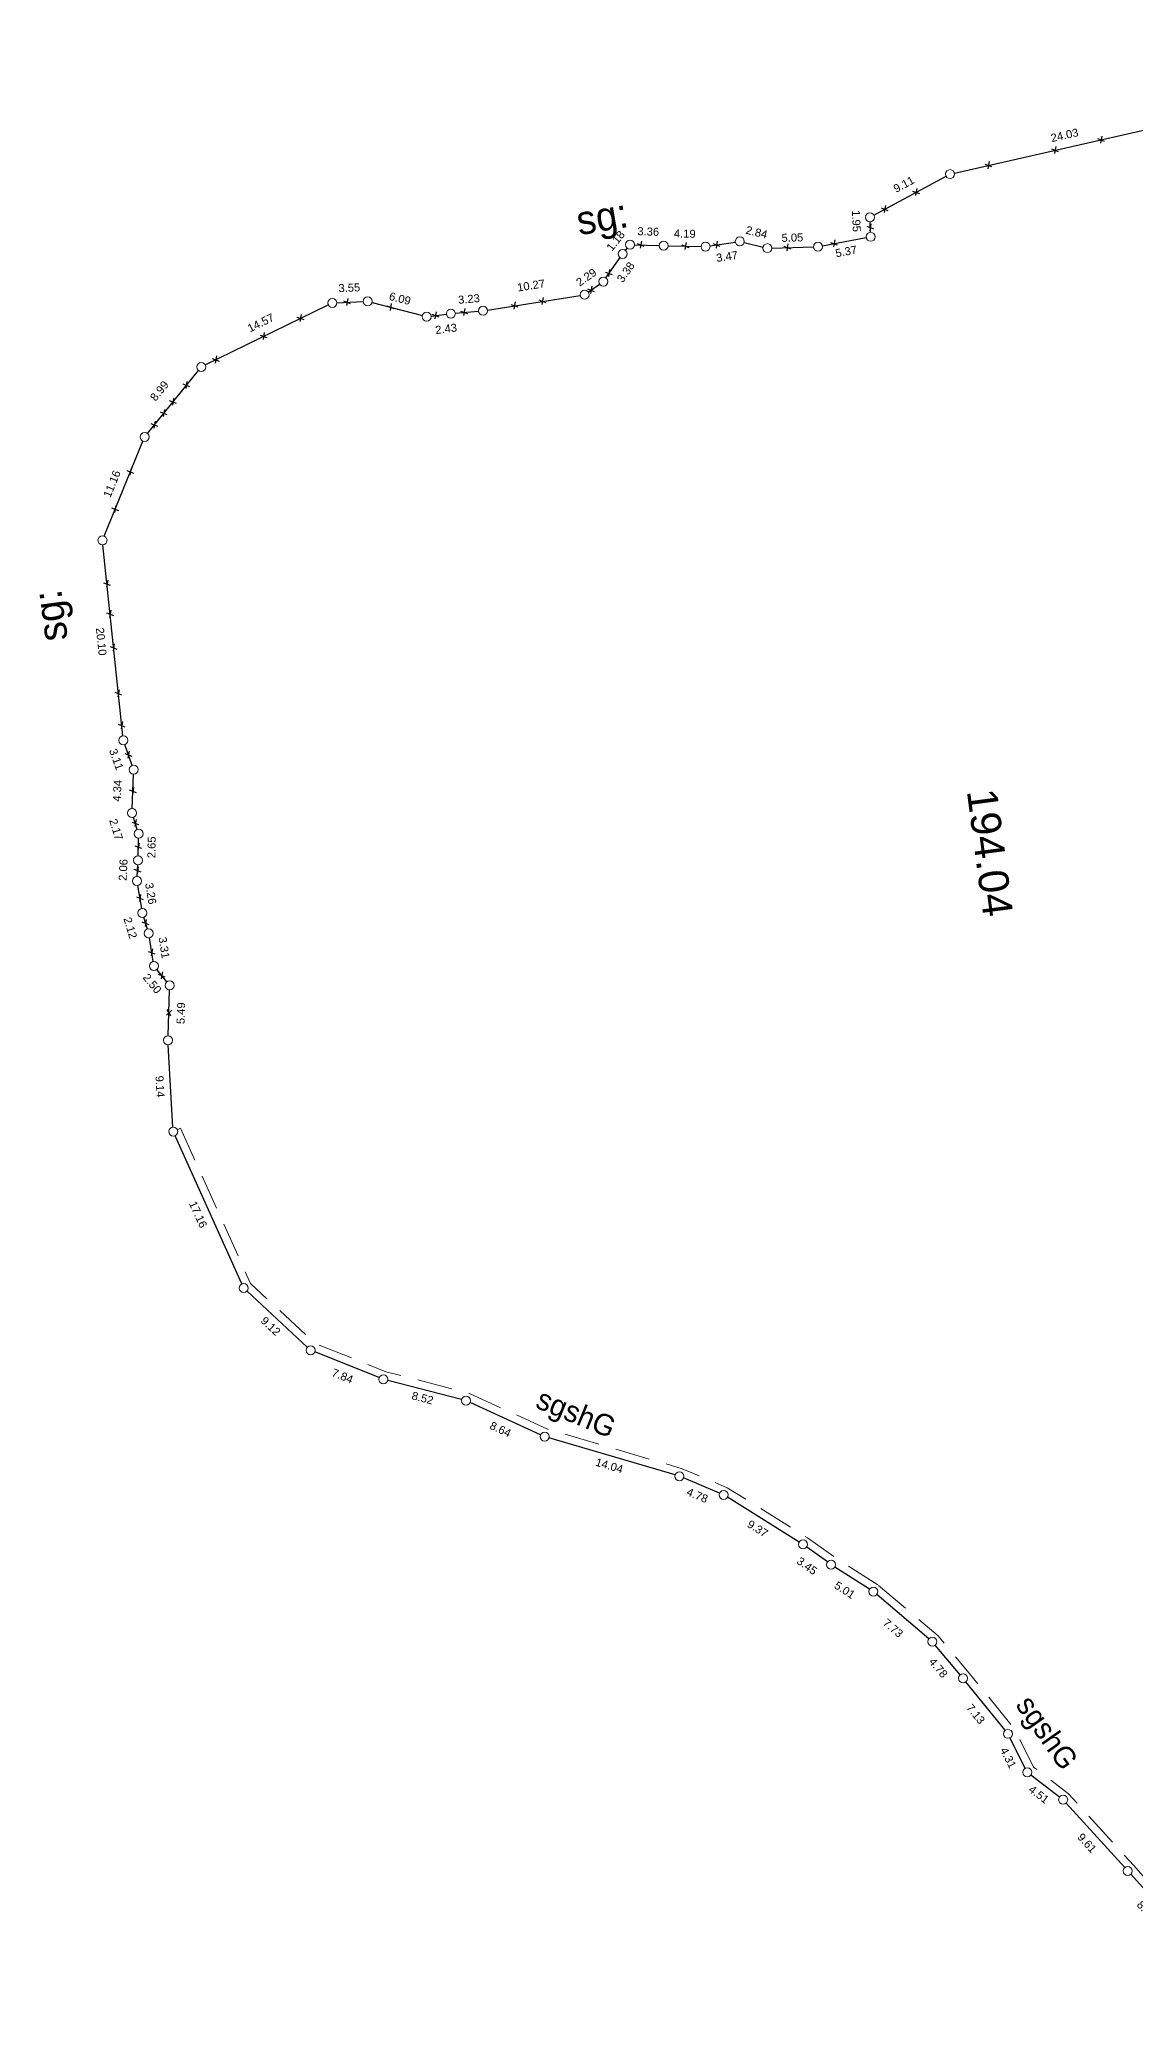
# Model space of a CAD drawing. Header units: inches. Extents: x 155808 to 157349, y 191551 to 192157.
# Drawn here: x 157000 to 157109.5, y 191959.4 to 192157.3 of the extents above; entities that cross this region are included whole.
import ezdxf

# ---------------------------------------------------------------- set-up
doc = ezdxf.new("R2010")
doc.units = ezdxf.units.IN
doc.header["$MEASUREMENT"] = 0
doc.header["$PDMODE"] = 32
doc.header["$PDSIZE"] = 0.5
doc.linetypes.add('DASHED_LINE', pattern=[0.75, 0.5, -0.25])
doc.layers.add('DIMENSION', color=140, linetype='Continuous')
doc.layers.add('selk', color=7, linetype='Continuous')
doc.layers.add('STONE WALL', color=2, linetype='Continuous', lineweight=18)
doc.layers.add('SUB CIRCLE', color=2, linetype='Continuous', lineweight=20)
doc.styles.get("Standard").update_dxf_attribs({"font": 'arial.ttf'})
doc.styles.add('STYLE2', font='ara-4.shx')
doc.dimstyles.new('1-250', dxfattribs={"dimtxt": 3, "dimasz": 0.18, "dimexe": 0.18, "dimexo": 0.0625, "dimgap": 0.09, "dimtad": 0, "dimzin": 0, "dimdsep": 46, "dimtxsty": 'Standard', "dimcen": 0.09, "dimse1": 1, "dimse2": 1, "dimsd1": 1, "dimsd2": 1, "dimadec": 0, "dimazin": 0, "dimtfac": 1, "dimtix": 1, "dimtmove": 2, "dimatfit": 3, "dimfxl": 1, "dimtolj": 1, "dimtzin": 0, "dimarcsym": 0})
doc.dimstyles.get("Standard").update_dxf_attribs({"dimtxt": 0.18, "dimasz": 0.18, "dimexe": 0.18, "dimexo": 0.0625, "dimgap": 0.09, "dimtad": 0, "dimtih": 1, "dimtoh": 1, "dimdec": 4, "dimzin": 0, "dimdsep": 46, "dimtxsty": 'Standard', "dimcen": 0.09, "dimadec": 0, "dimazin": 0, "dimtfac": 1, "dimtdec": 4, "dimtofl": 0, "dimtmove": 0, "dimatfit": 3, "dimfxl": 1, "dimtolj": 1, "dimtzin": 0, "dimarcsym": 0})

# ---------------------------------------------------------------- blocks, each defined once
blk = doc.blocks.new('*D31')
at = {"layer": 'DEFPOINTS', "color": 0, "transparency": 16777216}
for p in [(159882.44, 191798.6, 0.91), (159858.73, 191794.5), (159859.01, 191793.27, 0.91)]:
    blk.add_point(p, dxfattribs=at)
at = {"layer": 'DIMENSION', "color": 0, "transparency": 16777216, "insert": (159870.45, 191797.16), "char_height": 0.8, "attachment_point": 5, "rotation": 12.8107}
blk.add_mtext('\\A1;24.03', dxfattribs=at)
blk = doc.blocks.new('*D32')
at = {"layer": 'DEFPOINTS', "color": 0, "transparency": 16777216}
for p in [(159858.4, 191794.41), (159859.01, 191793.27, 0.91), (159850.99, 191788.95, 0.91)]:
    blk.add_point(p, dxfattribs=at)
at = {"layer": 'DIMENSION', "color": 0, "transparency": 16777216, "insert": (159854.39, 191792.25), "char_height": 0.8, "attachment_point": 5, "rotation": 28.2986}
blk.add_mtext('\\A1;9.11', dxfattribs=at)
blk = doc.blocks.new('*D33')
at = {"layer": 'DEFPOINTS', "color": 0, "transparency": 16777216}
for p in [(159849.62, 191788.89), (159850.99, 191788.95, 0.91), (159851.08, 191787, 0.91)]:
    blk.add_point(p, dxfattribs=at)
at = {"layer": 'DIMENSION', "color": 0, "transparency": 16777216, "insert": (159849.64, 191788.58), "char_height": 0.8, "attachment_point": 5, "rotation": 272.4704}
blk.add_mtext('\\A1;1.95', dxfattribs=at)
blk = doc.blocks.new('*D34')
at = {"layer": 'DEFPOINTS', "color": 0, "transparency": 16777216}
for p in [(159851.08, 191787, 0.91), (159845.81, 191786.01, 0.91), (159851.26, 191786.03)]:
    blk.add_point(p, dxfattribs=at)
at = {"layer": 'DIMENSION', "color": 0, "transparency": 16777216, "insert": (159848.63, 191785.54), "char_height": 0.8, "attachment_point": 5, "rotation": 10.6754}
blk.add_mtext('\\A1;5.37', dxfattribs=at)
blk = doc.blocks.new('*D35')
at = {"layer": 'DEFPOINTS', "color": 0, "transparency": 16777216}
for p in [(159840.73, 191786.85), (159840.76, 191785.87, 0.91), (159845.81, 191786.01, 0.91)]:
    blk.add_point(p, dxfattribs=at)
at = {"layer": 'DIMENSION', "color": 0, "transparency": 16777216, "insert": (159843.25, 191786.92), "char_height": 0.8, "attachment_point": 5, "rotation": 1.5886}
blk.add_mtext('\\A1;5.05', dxfattribs=at)
blk = doc.blocks.new('*D36')
at = {"layer": 'DEFPOINTS', "color": 0, "transparency": 16777216}
for p in [(159841.06, 191787.12), (159838, 191786.54, 0.91), (159840.76, 191785.87, 0.91)]:
    blk.add_point(p, dxfattribs=at)
at = {"layer": 'DIMENSION', "color": 0, "transparency": 16777216, "insert": (159839.68, 191787.46), "char_height": 0.8, "attachment_point": 5, "rotation": 346.3653}
blk.add_mtext('\\A1;2.84', dxfattribs=at)
blk = doc.blocks.new('*D37')
at = {"layer": 'DEFPOINTS', "color": 0, "transparency": 16777216}
for p in [(159834.57, 191786.03, 0.91), (159838, 191786.54, 0.91), (159838.19, 191785.26)]:
    blk.add_point(p, dxfattribs=at)
at = {"layer": 'DIMENSION', "color": 0, "transparency": 16777216, "insert": (159836.72, 191785.04), "char_height": 0.8, "attachment_point": 5, "rotation": 8.5087}
blk.add_mtext('\\A1;3.47', dxfattribs=at)
blk = doc.blocks.new('*D38')
at = {"layer": 'DEFPOINTS', "color": 0, "transparency": 16777216}
for p in [(159830.41, 191787.36), (159830.38, 191786.11, 0.91), (159834.57, 191786.03, 0.91)]:
    blk.add_point(p, dxfattribs=at)
at = {"layer": 'DIMENSION', "color": 0, "transparency": 16777216, "insert": (159832.5, 191787.32), "char_height": 0.8, "attachment_point": 5, "rotation": 358.8094}
blk.add_mtext('\\A1;4.19', dxfattribs=at)
blk = doc.blocks.new('*D39')
at = {"layer": 'DEFPOINTS', "color": 0, "transparency": 16777216}
for p in [(159827.07, 191787.59), (159827.03, 191786.23, 0.91), (159830.38, 191786.11, 0.91)]:
    blk.add_point(p, dxfattribs=at)
at = {"layer": 'DIMENSION', "color": 0, "transparency": 16777216, "insert": (159828.85, 191787.53), "char_height": 0.8, "attachment_point": 5, "rotation": 358.0891}
blk.add_mtext('\\A1;3.36', dxfattribs=at)
blk = doc.blocks.new('*D40')
at = {"layer": 'DEFPOINTS', "color": 0, "transparency": 16777216}
for p in [(159825.23, 191786.14), (159826.3, 191785.3, 0.91), (159827.03, 191786.23, 0.91)]:
    blk.add_point(p, dxfattribs=at)
at = {"layer": 'DIMENSION', "color": 0, "transparency": 16777216, "insert": (159825.59, 191786.6), "char_height": 0.8, "attachment_point": 5, "rotation": 51.8864}
blk.add_mtext('\\A1;1.18', dxfattribs=at)
blk = doc.blocks.new('*D41')
at = {"layer": 'DEFPOINTS', "color": 0, "transparency": 16777216}
for p in [(159826.3, 191785.3, 0.91), (159824.35, 191782.53, 0.91), (159825.42, 191781.79)]:
    blk.add_point(p, dxfattribs=at)
at = {"layer": 'DIMENSION', "color": 0, "transparency": 16777216, "insert": (159826.6, 191783.47), "char_height": 0.8, "attachment_point": 5, "rotation": 54.8663}
blk.add_mtext('\\A1;3.38', dxfattribs=at)
blk = doc.blocks.new('*D42')
at = {"layer": 'DEFPOINTS', "color": 0, "transparency": 16777216}
for p in [(159821.72, 191782.31), (159822.48, 191781.22, 0.91), (159824.35, 191782.53, 0.91)]:
    blk.add_point(p, dxfattribs=at)
at = {"layer": 'DIMENSION', "color": 0, "transparency": 16777216, "insert": (159822.66, 191782.96), "char_height": 0.8, "attachment_point": 5, "rotation": 35.0393}
blk.add_mtext('\\A1;2.29', dxfattribs=at)
blk = doc.blocks.new('*D43')
at = {"layer": 'DEFPOINTS', "color": 0, "transparency": 16777216}
for p in [(159812.06, 191781.34), (159822.48, 191781.22, 0.91), (159812.34, 191779.61, 0.91)]:
    blk.add_point(p, dxfattribs=at)
at = {"layer": 'DIMENSION', "color": 0, "transparency": 16777216, "insert": (159817.14, 191782.14), "char_height": 0.8, "attachment_point": 5, "rotation": 9.0057}
blk.add_mtext('\\A1;10.27', dxfattribs=at)
blk = doc.blocks.new('*D44')
at = {"layer": 'DEFPOINTS', "color": 0, "transparency": 16777216}
for p in [(159809.12, 191779.34, 0.91), (159812.23, 191780.9), (159812.34, 191779.61, 0.91)]:
    blk.add_point(p, dxfattribs=at)
at = {"layer": 'DIMENSION', "color": 0, "transparency": 16777216, "insert": (159810.93, 191780.79), "char_height": 0.8, "attachment_point": 5, "rotation": 4.9421}
blk.add_mtext('\\A1;3.23', dxfattribs=at)
blk = doc.blocks.new('*D45')
at = {"layer": 'DEFPOINTS', "color": 0, "transparency": 16777216}
for p in [(159809.12, 191779.34, 0.91), (159806.71, 191779.02, 0.91), (159809.31, 191777.9)]:
    blk.add_point(p, dxfattribs=at)
at = {"layer": 'DIMENSION', "color": 0, "transparency": 16777216, "insert": (159808.65, 191777.81), "char_height": 0.8, "attachment_point": 5, "rotation": 7.3562}
blk.add_mtext('\\A1;2.43', dxfattribs=at)
blk = doc.blocks.new('*D46')
at = {"layer": 'DEFPOINTS', "color": 0, "transparency": 16777216}
for p in [(159801.09, 191781.6), (159800.82, 191780.55, 0.91), (159806.71, 191779.02, 0.91)]:
    blk.add_point(p, dxfattribs=at)
at = {"layer": 'DIMENSION', "color": 0, "transparency": 16777216, "insert": (159804.04, 191780.83), "char_height": 0.8, "attachment_point": 5, "rotation": 345.4575}
blk.add_mtext('\\A1;6.09', dxfattribs=at)
blk = doc.blocks.new('*D47')
at = {"layer": 'DEFPOINTS', "color": 0, "transparency": 16777216}
for p in [(159797.21, 191781.83), (159797.27, 191780.4, 0.91), (159800.82, 191780.55, 0.91)]:
    blk.add_point(p, dxfattribs=at)
at = {"layer": 'DIMENSION', "color": 0, "transparency": 16777216, "insert": (159798.98, 191781.91), "char_height": 0.8, "attachment_point": 5, "rotation": 2.4896}
blk.add_mtext('\\A1;3.55', dxfattribs=at)
blk = doc.blocks.new('*D48')
at = {"layer": 'DEFPOINTS', "color": 0, "transparency": 16777216}
for p in [(159797.27, 191780.4, 0.91), (159783.59, 191775.21), (159784.18, 191774, 0.91)]:
    blk.add_point(p, dxfattribs=at)
at = {"layer": 'DIMENSION', "color": 0, "transparency": 16777216, "insert": (159790.13, 191778.41), "char_height": 0.8, "attachment_point": 5, "rotation": 26.0605}
blk.add_mtext('\\A1;14.57', dxfattribs=at)
blk = doc.blocks.new('*D49')
at = {"layer": 'DEFPOINTS', "color": 0, "transparency": 16777216}
for p in [(159784.18, 191774, 0.91), (159777.17, 191768.1), (159778.52, 191767.01, 0.91)]:
    blk.add_point(p, dxfattribs=at)
at = {"layer": 'DIMENSION', "color": 0, "transparency": 16777216, "insert": (159780, 191771.6), "char_height": 0.8, "attachment_point": 5, "rotation": 51.0168}
blk.add_mtext('\\A1;8.99', dxfattribs=at)
blk = doc.blocks.new('*D50')
at = {"layer": 'DEFPOINTS', "color": 0, "transparency": 16777216}
for p in [(159778.52, 191767.01, 0.91), (159773.15, 191757.14), (159774.31, 191756.67, 0.91)]:
    blk.add_point(p, dxfattribs=at)
at = {"layer": 'DIMENSION', "color": 0, "transparency": 16777216, "insert": (159775.26, 191762.31), "char_height": 0.8, "attachment_point": 5, "rotation": 67.8488}
blk.add_mtext('\\A1;11.16', dxfattribs=at)
blk = doc.blocks.new('*D51')
at = {"layer": 'DEFPOINTS', "color": 0, "transparency": 16777216}
for p in [(159774.31, 191756.67, 0.91), (159775.22, 191736.55), (159776.39, 191736.67, 0.91)]:
    blk.add_point(p, dxfattribs=at)
at = {"layer": 'DIMENSION', "color": 0, "transparency": 16777216, "insert": (159774.19, 191746.55), "char_height": 0.8, "attachment_point": 5, "rotation": 275.9241}
blk.add_mtext('\\A1;20.10', dxfattribs=at)
blk = doc.blocks.new('*D52')
at = {"layer": 'DEFPOINTS', "color": 0, "transparency": 16777216}
for p in [(159775.18, 191736.24), (159776.39, 191736.67, 0.91), (159777.43, 191733.74, 0.91)]:
    blk.add_point(p, dxfattribs=at)
at = {"layer": 'DIMENSION', "color": 0, "transparency": 16777216, "insert": (159775.7, 191734.78), "char_height": 0.8, "attachment_point": 5, "rotation": 289.6129}
blk.add_mtext('\\A1;3.11', dxfattribs=at)
blk = doc.blocks.new('*D53')
at = {"layer": 'DEFPOINTS', "color": 0, "transparency": 16777216}
for p in [(159775.87, 191733.8), (159777.43, 191733.74, 0.91), (159777.27, 191729.41, 0.91)]:
    blk.add_point(p, dxfattribs=at)
at = {"layer": 'DIMENSION', "color": 0, "transparency": 16777216, "insert": (159775.79, 191731.63), "char_height": 0.8, "attachment_point": 5, "rotation": 87.8882}
blk.add_mtext('\\A1;4.34', dxfattribs=at)
blk = doc.blocks.new('*D54')
at = {"layer": 'DEFPOINTS', "color": 0, "transparency": 16777216}
for p in [(159775.35, 191728.81), (159777.27, 191729.41, 0.91), (159777.92, 191727.33, 0.91)]:
    blk.add_point(p, dxfattribs=at)
at = {"layer": 'DIMENSION', "color": 0, "transparency": 16777216, "insert": (159775.68, 191727.77), "char_height": 0.8, "attachment_point": 5, "rotation": 287.3682}
blk.add_mtext('\\A1;2.17', dxfattribs=at)
blk = doc.blocks.new('*D55')
at = {"layer": 'DEFPOINTS', "color": 0, "transparency": 16777216}
for p in [(159777.92, 191727.33, 0.91), (159777.87, 191724.68, 0.91), (159779.19, 191724.65)]:
    blk.add_point(p, dxfattribs=at)
at = {"layer": 'DIMENSION', "color": 0, "transparency": 16777216, "insert": (159779.22, 191725.98), "char_height": 0.8, "attachment_point": 5, "rotation": 88.9423}
blk.add_mtext('\\A1;2.65', dxfattribs=at)
blk = doc.blocks.new('*D56')
at = {"layer": 'DEFPOINTS', "color": 0, "transparency": 16777216}
for p in [(159777.87, 191724.68, 0.91), (159776.33, 191722.69), (159777.77, 191722.62, 0.91)]:
    blk.add_point(p, dxfattribs=at)
at = {"layer": 'DIMENSION', "color": 0, "transparency": 16777216, "insert": (159776.38, 191723.72), "char_height": 0.8, "attachment_point": 5, "rotation": 87.1028}
blk.add_mtext('\\A1;2.06', dxfattribs=at)
blk = doc.blocks.new('*D57')
at = {"layer": 'DEFPOINTS', "color": 0, "transparency": 16777216}
for p in [(159777.77, 191722.62, 0.91), (159778.31, 191719.41, 0.91), (159779.44, 191719.6)]:
    blk.add_point(p, dxfattribs=at)
at = {"layer": 'DIMENSION', "color": 0, "transparency": 16777216, "insert": (159779.14, 191721.36), "char_height": 0.8, "attachment_point": 5, "rotation": 279.5346}
blk.add_mtext('\\A1;3.26', dxfattribs=at)
blk = doc.blocks.new('*D58')
at = {"layer": 'DEFPOINTS', "color": 0, "transparency": 16777216}
for p in [(159776.79, 191718.94), (159778.31, 191719.41, 0.91), (159778.93, 191717.38, 0.91)]:
    blk.add_point(p, dxfattribs=at)
at = {"layer": 'DIMENSION', "color": 0, "transparency": 16777216, "insert": (159777.1, 191717.93), "char_height": 0.8, "attachment_point": 5, "rotation": 286.9219}
blk.add_mtext('\\A1;2.12', dxfattribs=at)
blk = doc.blocks.new('*D59')
at = {"layer": 'DEFPOINTS', "color": 0, "transparency": 16777216}
for p in [(159778.93, 191717.38, 0.91), (159779.45, 191714.11, 0.91), (159780.73, 191714.32)]:
    blk.add_point(p, dxfattribs=at)
at = {"layer": 'DIMENSION', "color": 0, "transparency": 16777216, "insert": (159780.47, 191715.95), "char_height": 0.8, "attachment_point": 5, "rotation": 279.0807}
blk.add_mtext('\\A1;3.31', dxfattribs=at)
blk = doc.blocks.new('*D60')
at = {"layer": 'DEFPOINTS', "color": 0, "transparency": 16777216}
for p in [(159779.45, 191714.11, 0.91), (159781.03, 191712.18, 0.91), (159780.07, 191711.39)]:
    blk.add_point(p, dxfattribs=at)
at = {"layer": 'DIMENSION', "color": 0, "transparency": 16777216, "insert": (159779.28, 191712.36), "char_height": 0.8, "attachment_point": 5, "rotation": 309.4266}
blk.add_mtext('\\A1;2.50', dxfattribs=at)
blk = doc.blocks.new('*D61')
at = {"layer": 'DEFPOINTS', "color": 0, "transparency": 16777216}
for p in [(159781.03, 191712.18, 0.91), (159782.23, 191712.15), (159780.86, 191706.69, 0.91)]:
    blk.add_point(p, dxfattribs=at)
at = {"layer": 'DIMENSION', "color": 0, "transparency": 16777216, "insert": (159782.15, 191709.4), "char_height": 0.8, "attachment_point": 5, "rotation": 88.1645}
blk.add_mtext('\\A1;5.49', dxfattribs=at)
blk = doc.blocks.new('*D62')
at = {"layer": 'DEFPOINTS', "color": 0, "transparency": 16777216}
for p in [(159779.8, 191706.63), (159780.86, 191706.69, 0.91), (159781.38, 191697.57, 0.91)]:
    blk.add_point(p, dxfattribs=at)
at = {"layer": 'DIMENSION', "color": 0, "transparency": 16777216, "insert": (159780.06, 191702.07), "char_height": 0.8, "attachment_point": 5, "rotation": 273.2678}
blk.add_mtext('\\A1;9.14', dxfattribs=at)
blk = doc.blocks.new('*D63')
at = {"layer": 'DEFPOINTS', "color": 0, "transparency": 16777216}
for p in [(159781.38, 191697.57, 0.91), (159787.4, 191681.45), (159788.43, 191681.92, 0.91)]:
    blk.add_point(p, dxfattribs=at)
at = {"layer": 'DIMENSION', "color": 0, "transparency": 16777216, "insert": (159783.87, 191689.28), "char_height": 0.8, "attachment_point": 5, "rotation": 294.2743}
blk.add_mtext('\\A1;17.16', dxfattribs=at)
blk = doc.blocks.new('*D64')
at = {"layer": 'DEFPOINTS', "color": 0, "transparency": 16777216}
for p in [(159788.43, 191681.92, 0.91), (159794.46, 191675.01), (159795.11, 191675.71, 0.91)]:
    blk.add_point(p, dxfattribs=at)
at = {"layer": 'DIMENSION', "color": 0, "transparency": 16777216, "insert": (159791.12, 191678.11), "char_height": 0.8, "attachment_point": 5, "rotation": 317.0313}
blk.add_mtext('\\A1;9.12', dxfattribs=at)
blk = doc.blocks.new('*D65')
at = {"layer": 'DEFPOINTS', "color": 0, "transparency": 16777216}
for p in [(159794.66, 191674.58), (159795.11, 191675.71, 0.91), (159802.39, 191672.8, 0.91)]:
    blk.add_point(p, dxfattribs=at)
at = {"layer": 'DIMENSION', "color": 0, "transparency": 16777216, "insert": (159798.3, 191673.13), "char_height": 0.8, "attachment_point": 5, "rotation": 338.261}
blk.add_mtext('\\A1;7.84', dxfattribs=at)
blk = doc.blocks.new('*D66')
at = {"layer": 'DEFPOINTS', "color": 0, "transparency": 16777216}
for p in [(159802.39, 191672.8, 0.91), (159802.18, 191671.99), (159810.64, 191670.67, 0.91)]:
    blk.add_point(p, dxfattribs=at)
at = {"layer": 'DIMENSION', "color": 0, "transparency": 16777216, "insert": (159806.3, 191670.93), "char_height": 0.8, "attachment_point": 5, "rotation": 345.5022}
blk.add_mtext('\\A1;8.52', dxfattribs=at)
blk = doc.blocks.new('*D67')
at = {"layer": 'DEFPOINTS', "color": 0, "transparency": 16777216}
for p in [(159810.64, 191670.67, 0.91), (159810.15, 191669.59), (159818.5, 191667.08, 0.91)]:
    blk.add_point(p, dxfattribs=at)
at = {"layer": 'DIMENSION', "color": 0, "transparency": 16777216, "insert": (159814.08, 191667.8), "char_height": 0.8, "attachment_point": 5, "rotation": 335.4463}
blk.add_mtext('\\A1;8.64', dxfattribs=at)
blk = doc.blocks.new('*D68')
at = {"layer": 'DEFPOINTS', "color": 0, "transparency": 16777216}
for p in [(159818.5, 191667.08, 0.91), (159818.22, 191666.15), (159831.97, 191663.12, 0.91)]:
    blk.add_point(p, dxfattribs=at)
at = {"layer": 'DIMENSION', "color": 0, "transparency": 16777216, "insert": (159824.96, 191664.17), "char_height": 0.8, "attachment_point": 5, "rotation": 343.6029}
blk.add_mtext('\\A1;14.04', dxfattribs=at)
blk = doc.blocks.new('*D69')
at = {"layer": 'DEFPOINTS', "color": 0, "transparency": 16777216}
for p in [(159831.97, 191663.12, 0.91), (159836.37, 191661.25, 0.91), (159835.96, 191660.27)]:
    blk.add_point(p, dxfattribs=at)
at = {"layer": 'DIMENSION', "color": 0, "transparency": 16777216, "insert": (159833.75, 191661.2), "char_height": 0.8, "attachment_point": 5, "rotation": 337.0751}
blk.add_mtext('\\A1;4.78', dxfattribs=at)
blk = doc.blocks.new('*D70')
at = {"layer": 'DEFPOINTS', "color": 0, "transparency": 16777216}
for p in [(159836.37, 191661.25, 0.91), (159843.76, 191655.39), (159844.32, 191656.3, 0.91)]:
    blk.add_point(p, dxfattribs=at)
at = {"layer": 'DIMENSION', "color": 0, "transparency": 16777216, "insert": (159839.78, 191657.87), "char_height": 0.8, "attachment_point": 5, "rotation": 328.0659}
blk.add_mtext('\\A1;9.37', dxfattribs=at)
blk = doc.blocks.new('*D71')
at = {"layer": 'DEFPOINTS', "color": 0, "transparency": 16777216}
for p in [(159843.44, 191655.07), (159844.32, 191656.3, 0.91), (159847.12, 191654.28, 0.91)]:
    blk.add_point(p, dxfattribs=at)
at = {"layer": 'DIMENSION', "color": 0, "transparency": 16777216, "insert": (159844.71, 191654.15), "char_height": 0.8, "attachment_point": 5, "rotation": 324.2887}
blk.add_mtext('\\A1;3.45', dxfattribs=at)
blk = doc.blocks.new('*D72')
at = {"layer": 'DEFPOINTS', "color": 0, "transparency": 16777216}
for p in [(159846.36, 191653.09), (159847.12, 191654.28, 0.91), (159851.35, 191651.59, 0.91)]:
    blk.add_point(p, dxfattribs=at)
at = {"layer": 'DIMENSION', "color": 0, "transparency": 16777216, "insert": (159848.48, 191651.74), "char_height": 0.8, "attachment_point": 5, "rotation": 327.4797}
blk.add_mtext('\\A1;5.01', dxfattribs=at)
blk = doc.blocks.new('*D73')
at = {"layer": 'DEFPOINTS', "color": 0, "transparency": 16777216}
for p in [(159851.35, 191651.59, 0.91), (159857.24, 191646.59, 0.91), (159856.26, 191645.43)]:
    blk.add_point(p, dxfattribs=at)
at = {"layer": 'DIMENSION', "color": 0, "transparency": 16777216, "insert": (159853.31, 191647.93), "char_height": 0.8, "attachment_point": 5, "rotation": 319.6809}
blk.add_mtext('\\A1;7.73', dxfattribs=at)
blk = doc.blocks.new('*D74')
at = {"layer": 'DEFPOINTS', "color": 0, "transparency": 16777216}
for p in [(159857.24, 191646.59, 0.91), (159860.31, 191642.92, 0.91), (159859.36, 191642.12)]:
    blk.add_point(p, dxfattribs=at)
at = {"layer": 'DIMENSION', "color": 0, "transparency": 16777216, "insert": (159857.83, 191643.96), "char_height": 0.8, "attachment_point": 5, "rotation": 309.9114}
blk.add_mtext('\\A1;4.78', dxfattribs=at)
blk = doc.blocks.new('*D75')
at = {"layer": 'DEFPOINTS', "color": 0, "transparency": 16777216}
for p in [(159860.31, 191642.92, 0.91), (159859.33, 191642.13), (159864.79, 191637.37, 0.91)]:
    blk.add_point(p, dxfattribs=at)
at = {"layer": 'DIMENSION', "color": 0, "transparency": 16777216, "insert": (159861.57, 191639.35), "char_height": 0.8, "attachment_point": 5, "rotation": 308.8682}
blk.add_mtext('\\A1;7.13', dxfattribs=at)
blk = doc.blocks.new('*D76')
at = {"layer": 'DEFPOINTS', "color": 0, "transparency": 16777216}
for p in [(159863.85, 191636.89), (159864.79, 191637.37, 0.91), (159866.73, 191633.52, 0.91)]:
    blk.add_point(p, dxfattribs=at)
at = {"layer": 'DIMENSION', "color": 0, "transparency": 16777216, "insert": (159864.82, 191634.97), "char_height": 0.8, "attachment_point": 5, "rotation": 296.7554}
blk.add_mtext('\\A1;4.31', dxfattribs=at)
blk = doc.blocks.new('*D77')
at = {"layer": 'DEFPOINTS', "color": 0, "transparency": 16777216}
for p in [(159866.09, 191632.68), (159866.73, 191633.52, 0.91), (159870.31, 191630.78, 0.91)]:
    blk.add_point(p, dxfattribs=at)
at = {"layer": 'DIMENSION', "color": 0, "transparency": 16777216, "insert": (159867.88, 191631.31), "char_height": 0.8, "attachment_point": 5, "rotation": 322.5638}
blk.add_mtext('\\A1;4.51', dxfattribs=at)
blk = doc.blocks.new('*D78')
at = {"layer": 'DEFPOINTS', "color": 0, "transparency": 16777216}
for p in [(159870.31, 191630.78, 0.91), (159875.92, 191622.89), (159876.76, 191623.66, 0.91)]:
    blk.add_point(p, dxfattribs=at)
at = {"layer": 'DIMENSION', "color": 0, "transparency": 16777216, "insert": (159872.69, 191626.45), "char_height": 0.8, "attachment_point": 5, "rotation": 312.2115}
blk.add_mtext('\\A1;9.61', dxfattribs=at)
blk = doc.blocks.new('*D79')
at = {"layer": 'DEFPOINTS', "color": 0, "transparency": 16777216}
for p in [(159875.81, 191622.81), (159876.76, 191623.66, 0.91), (159882.37, 191617.43, 0.91)]:
    blk.add_point(p, dxfattribs=at)
at = {"layer": 'DIMENSION', "color": 0, "transparency": 16777216, "insert": (159878.62, 191619.69), "char_height": 0.8, "attachment_point": 5, "rotation": 311.9694}
blk.add_mtext('\\A1;8.39', dxfattribs=at)
blk = doc.blocks.new('*D129')
at = {"layer": 'DEFPOINTS', "color": 0, "transparency": 16777216}
for p in [(157083.72, 192157.26), (157084.28, 192157.33), (157108.96, 191964.86)]:
    blk.add_point(p, dxfattribs=at)
at = {"color": 0, "transparency": 16777216, "insert": (157094.94, 192076.07), "char_height": 3, "attachment_point": 5, "rotation": 277.4738}
blk.add_mtext('\\A1;194.04', dxfattribs=at)
blk = doc.blocks.new('esgt')
at = {"color": 3, "elevation": 0.907, "flags": 128}
for points in [[(159859.45175, 191793.36843), (159882.00516, 191798.49688)], [(159851.39117, 191789.16498), (159858.61673, 191793.05532)], [(159851.05956, 191787.45424), (159851.01435, 191788.50207)], [(159826.5777, 191785.65171), (159826.7502, 191785.8716)], [(159827.4777, 191786.21065), (159829.9352, 191786.12866)], [(159830.83486, 191786.1043), (159834.12105, 191786.03601)], [(159835.016, 191786.09324), (159837.55491, 191786.47307)], [(159838.43727, 191786.43358), (159840.32064, 191785.97673)], [(159841.20778, 191785.88313), (159845.35613, 191785.99818)], [(159846.24817, 191786.09402), (159850.63674, 191786.92129)], [(159824.61392, 191782.90167), (159826.04099, 191784.92964)], [(159812.78241, 191779.68409), (159822.0395, 191781.15122)], [(159822.8524, 191781.48002), (159823.98651, 191782.27529)], [(159784.5852, 191774.19535), (159796.86971, 191780.20296)], [(159797.72353, 191780.4202), (159800.36638, 191780.53511)], [(159801.25154, 191780.44166), (159806.27837, 191779.13765)], [(159807.16025, 191779.08227), (159808.67666, 191779.27804)], [(159809.57128, 191779.37442), (159811.88963, 191779.57489)], [(159778.80705, 191767.35745), (159783.89786, 191773.64786)], [(159774.48463, 191757.08544), (159778.35428, 191766.59087)], [(159776.34351, 191737.11925), (159774.3614, 191756.22106)], [(159777.28191, 191734.16855), (159776.541, 191736.24776)], [(159777.28954, 191729.85535), (159777.41637, 191733.29496)], [(159777.78762, 191727.76014), (159777.40728, 191728.97617)], [(159777.88126, 191725.12658), (159777.91365, 191726.88073)], [(159777.7917, 191723.07108), (159777.85021, 191724.22723)], [(159778.23442, 191719.85044), (159777.84349, 191722.17787)], [(159778.79497, 191717.80917), (159778.43994, 191718.97614)], [(159779.37693, 191714.55701), (159778.99698, 191716.93429)], [(159780.74816, 191712.53125), (159779.73374, 191713.76506)], [(159780.87237, 191707.14142), (159781.01954, 191711.73389)], [(159781.3533, 191698.01592), (159780.88361, 191706.24239)], [(159788.24996, 191682.33087), (159781.56395, 191697.15644)], [(159794.77668, 191676.01337), (159788.76423, 191681.61394)], [(159801.97096, 191672.96933), (159795.52395, 191675.53998)], [(159810.20228, 191670.78231), (159802.82463, 191672.69)], [(159818.08665, 191667.26665), (159811.04726, 191670.48266)], [(159831.53526, 191663.24269), (159818.92765, 191666.95262)], [(159835.9575, 191661.42794), (159832.38141, 191662.94037)], [(159843.94006, 191656.53568), (159836.75385, 191661.01463)], [(159846.75957, 191654.54532), (159844.68734, 191656.03499)], [(159850.97251, 191651.82957), (159847.5044, 191654.04074)], [(159856.90185, 191646.87782), (159851.69506, 191651.29649)], [(159860.02523, 191643.26282), (159857.53368, 191646.24149)], [(159864.50557, 191637.71702), (159860.59634, 191642.56729)], [(159866.52437, 191633.92248), (159864.99054, 191636.96483)], [(159869.95264, 191631.0512), (159867.08427, 191633.24711)], [(159876.46261, 191623.99496), (159870.6123, 191630.44435)], [(159882.07202, 191617.76123), (159877.06588, 191623.32708)]]:
    blk.add_lwpolyline(points, dxfattribs=at)
at = {"layer": 'DIMENSION', "color": 0, "elevation": 0.907, "flags": 128}
blk.add_lwpolyline([(159855.68765, 191791.82718), (159855.56559, 191791.11983)], dxfattribs=at)
at = {"layer": 'selk', "color": 0, "elevation": 0.907, "flags": 128}
for points in [[(159874.15742, 191797.08193), (159874.03536, 191796.37458)], [(159869.13554, 191795.78869), (159869.81396, 191795.53144)], [(159869.56172, 191796.03691), (159869.43966, 191795.32956)], [(159873.73124, 191796.83371), (159874.40965, 191796.57647)], [(159862.47956, 191794.27518), (159863.15797, 191794.01793)], [(159862.90573, 191794.52339), (159862.78367, 191793.81605)], [(159855.26147, 191791.57896), (159855.93988, 191791.32172)], [(159852.12174, 191789.88848), (159852.80015, 191789.63124)], [(159852.54792, 191790.1367), (159852.42586, 191789.42936)], [(159850.67953, 191788.05961), (159851.35794, 191787.80237)], [(159851.1057, 191788.30783), (159850.98364, 191787.60048)], [(159827.74075, 191786.3263), (159828.41917, 191786.06906)], [(159828.16693, 191786.57452), (159828.04487, 191785.86717)], [(159832.21098, 191786.20466), (159832.88939, 191785.94741)], [(159832.63715, 191786.45287), (159832.51509, 191785.74553)], [(159835.32261, 191786.32937), (159836.00102, 191786.07212)], [(159835.74878, 191786.57758), (159835.62672, 191785.87024)], [(159842.38631, 191786.06222), (159843.06472, 191785.80498)], [(159842.81249, 191786.31044), (159842.69042, 191785.6031)], [(159847.05797, 191786.45093), (159847.73638, 191786.19368)], [(159847.48415, 191786.69914), (159847.36209, 191785.9918)], [(159824.56623, 191783.48164), (159825.24465, 191783.22439)], [(159824.99241, 191783.72986), (159824.87035, 191783.02251)], [(159822.77274, 191781.8129), (159823.45116, 191781.55565)], [(159823.19892, 191782.06111), (159823.07686, 191781.35377)], [(159794.16998, 191779.23487), (159794.04792, 191778.52753)], [(159798.38962, 191780.60124), (159799.06803, 191780.34399)], [(159798.8158, 191780.84945), (159798.69374, 191780.14211)], [(159802.74759, 191780.09666), (159803.426, 191779.83942)], [(159803.17377, 191780.34488), (159803.05171, 191779.63754)], [(159807.23491, 191779.27479), (159807.91332, 191779.01755)], [(159807.66109, 191779.52301), (159807.53903, 191778.81566)], [(159810.09985, 191779.58767), (159810.77826, 191779.33043)], [(159810.52603, 191779.83589), (159810.40397, 191779.12854)], [(159815.12422, 191780.24869), (159815.80263, 191779.99145)], [(159815.55039, 191780.49691), (159815.42833, 191779.78957)], [(159817.90733, 191780.68978), (159818.58575, 191780.43254)], [(159818.33351, 191780.938), (159818.21145, 191780.23065)], [(159790.05715, 191777.18374), (159790.73556, 191776.92649)], [(159790.48333, 191777.43195), (159790.36126, 191776.72461)], [(159793.7438, 191778.98666), (159794.42221, 191778.72941)], [(159785.27953, 191774.84729), (159785.95794, 191774.59005)], [(159785.70571, 191775.09551), (159785.58365, 191774.38817)], [(159782.33163, 191772.29357), (159783.01004, 191772.03633)], [(159782.75781, 191772.54179), (159782.63575, 191771.83445)], [(159780.08025, 191769.51168), (159780.75866, 191769.25444)], [(159780.50643, 191769.7599), (159780.38436, 191769.05256)], [(159780.99265, 191770.63909), (159781.67107, 191770.38184)], [(159781.41883, 191770.8873), (159781.29677, 191770.17996)], [(159779.13593, 191768.34485), (159779.81434, 191768.0876)], [(159779.56211, 191768.59307), (159779.44005, 191767.88572)], [(159776.73982, 191763.64534), (159777.41823, 191763.3881)], [(159777.16599, 191763.89356), (159777.04393, 191763.18621)], [(159775.2184, 191759.90813), (159775.89681, 191759.65089)], [(159775.64458, 191760.15635), (159775.52252, 191759.44901)], [(159774.40872, 191752.43398), (159775.08714, 191752.17673)], [(159774.8349, 191752.68219), (159774.71284, 191751.97485)], [(159774.72132, 191749.42142), (159775.39973, 191749.16418)], [(159775.1475, 191749.66964), (159775.02544, 191748.9623)], [(159775.07033, 191746.058), (159775.74874, 191745.80076)], [(159775.49651, 191746.30622), (159775.37445, 191745.59888)], [(159775.97172, 191741.72653), (159775.84966, 191741.01919)], [(159775.54554, 191741.47831), (159776.22396, 191741.22107)], [(159775.87563, 191738.29727), (159776.55404, 191738.04002)], [(159776.3018, 191738.54549), (159776.17974, 191737.83814)], [(159776.97783, 191735.5928), (159776.85577, 191734.88546)], [(159776.55165, 191735.34459), (159777.23007, 191735.08734)], [(159776.99315, 191731.71159), (159777.67157, 191731.45434)], [(159777.41933, 191731.9598), (159777.29727, 191731.25246)], [(159777.23765, 191728.50459), (159777.91607, 191728.24734)], [(159777.66383, 191728.7528), (159777.54177, 191728.04546)], [(159777.53765, 191726.14009), (159778.21607, 191725.88284)], [(159777.96383, 191726.3883), (159777.84177, 191725.68096)], [(159777.46115, 191723.78559), (159778.13957, 191723.52834)], [(159777.88733, 191724.0338), (159777.76527, 191723.32646)], [(159777.70001, 191721.02642), (159778.37842, 191720.76917)], [(159778.12619, 191721.27463), (159778.00413, 191720.56729)], [(159778.25765, 191718.52909), (159778.93607, 191718.27184)], [(159778.68383, 191718.7773), (159778.56177, 191718.06996)], [(159779.30175, 191715.82737), (159779.17969, 191715.12003)], [(159778.87557, 191715.57915), (159779.55398, 191715.32191)], [(159779.88115, 191713.28459), (159780.55957, 191713.02734)], [(159780.30733, 191713.5328), (159780.18527, 191712.82546)], [(159781.23469, 191709.70032), (159780.70372, 191709.2173)], [(159780.74595, 191709.76639), (159781.12306, 191709.14655)]]:
    blk.add_lwpolyline(points, dxfattribs=at)
at = {"layer": 'STONE WALL', "linetype": 'DASHED_LINE', "ltscale": 7, "elevation": 0.907, "flags": 128}
for points in [[(159782.10822, 191697.89554), (159781.78917, 191697.75165)], [(159782.10822, 191697.89554), (159789.09804, 191682.3963), (159795.54153, 191676.39423), (159802.63824, 191673.56451), (159810.90637, 191671.42656), (159818.77651, 191667.83102), (159832.23656, 191663.87024), (159836.74162, 191661.96492), (159844.7675, 191656.96263), (159847.57382, 191654.94524), (159851.78203, 191652.26222)], [(159851.86959, 191652.19762), (159857.81472, 191647.15238), (159860.93226, 191643.42535), (159865.46409, 191637.80259), (159867.35879, 191634.04446), (159870.8538, 191631.36883), (159877.35863, 191624.1979), (159882.87776, 191618.06171), (159893.27992, 191612.31188), (159909.89526, 191608.82048), (159929.24827, 191612.97088), (159961.95279, 191622.46868), (159972.93762, 191622.5628), (159977.95762, 191620.84623), (159983.65702, 191619.90922), (159990.0554, 191620.94391), (159999.44553, 191620.03068), (160008.73128, 191618.33971)]]:
    blk.add_lwpolyline(points, dxfattribs=at)
at = {"layer": 'SUB CIRCLE'}
for centre in [(159859.01295, 191793.26865, 0.907), (159850.99495, 191788.95165, 0.907), (159851.07895, 191787.00465, 0.907), (159826.29995, 191785.29765, 0.443), (159827.02795, 191786.22565), (159830.38495, 191786.11365, 0.907), (159834.57095, 191786.02665, 0.907), (159837.99995, 191786.53965, 0.907), (159840.75795, 191785.87065, 0.907), (159845.80595, 191786.01065, 0.907), (159822.48395, 191781.22165, 0.907), (159824.35495, 191782.53365, 0.907), (159797.27395, 191780.40065, 0.907), (159800.81595, 191780.55465, 0.907), (159806.71395, 191779.02465, 0.907), (159809.12295, 191779.33565, 0.907), (159812.33795, 191779.61365, 0.907), (159784.18095, 191773.99765, 0.907), (159778.52395, 191767.00765, 0.907), (159774.31495, 191756.66865, 0.907), (159776.38995, 191736.67165, -0.71), (159777.43295, 191733.74465, -0.078), (159777.27295, 191729.40565, -0.878), (159777.92195, 191727.33065, -0.8), (159777.87295, 191724.67665, 0.907), (159777.76895, 191722.62165, 0.907), (159778.30895, 191719.40665, 0.907), (159778.92595, 191717.37865, 0.907), (159779.44795, 191714.11265, 0.907), (159781.03395, 191712.18365, 0.907), (159780.85795, 191706.69165, 0.907), (159781.37895, 191697.56665, 0.907), (159788.43495, 191681.92065, 0.907), (159795.10595, 191675.70665, 0.907), (159802.38895, 191672.80265, 0.907), (159810.63795, 191670.66965, 0.907), (159818.49595, 191667.07965, 0.907), (159831.96695, 191663.11565, 0.907), (159836.37195, 191661.25265, 0.907), (159844.32195, 191656.29765, 0.907), (159847.12495, 191654.28265, 0.907), (159851.35195, 191651.58765, 0.907), (159857.24495, 191646.58665, 0.907), (159860.31395, 191642.91765, 0.907), (159864.78795, 191637.36665, 0.907), (159866.72695, 191633.52065, 0.907), (159870.30995, 191630.77765, 0.907), (159876.76495, 191623.66165, 0.907)]:
    blk.add_circle(centre, 0.45, dxfattribs=at)
at = {"color": 4, "linetype": 'Continuous', "style": 'STYLE2'}
for s, height, rotation, p in [('sg:', 2.88, 9.6565785, (159821.94209, 191787.15262)), ('sg:', 2.88, 97.6346588, (159770.85804, 191746.76582)), ('sgshG', 2.120371, 337.5339392, (159817.47043, 191670.01808)), ('sgshG', 2.120371, 305.2086407, (159865.48921, 191640.23851))]:
    blk.add_text(s, height=height, rotation=rotation, dxfattribs=at).set_placement(p)
at = {"layer": 'DIMENSION'}
for p1, p2, distance, picture, middle in [((159882.44395, 191798.59665, 0.907), (159859.01295, 191793.26865, 0.907), -1.26158, '*D31', (159870.44872, 191797.16283)), ((159850.99495, 191788.95165, 0.907), (159859.01295, 191793.26865, 0.907), 1.29141, '*D32', (159854.39174, 191792.24723)), ((159834.57095, 191786.02665, 0.907), (159830.38495, 191786.11365, 0.907), -1.25063, '*D38', (159832.50394, 191787.32052)), ((159845.80595, 191786.01065, 0.907), (159840.75795, 191785.87065, 0.907), -0.98286, '*D35', (159843.25471, 191786.92314)), ((159845.80595, 191786.01065, 0.907), (159851.07895, 191787.00465, 0.907), -0.98838, '*D34', (159848.62555, 191785.53638)), ((159800.81595, 191780.55465, 0.907), (159797.27395, 191780.40065, 0.907), -1.43082, '*D47', (159798.9828, 191781.90713)), ((159806.71395, 191779.02465, 0.907), (159800.81595, 191780.55465, 0.907), -1.07733, '*D46', (159804.03547, 191780.83247)), ((159822.48395, 191781.22165, 0.907), (159812.33795, 191779.61365, 0.907), -1.74385, '*D43', (159817.13799, 191782.14001)), ((159797.27395, 191780.40065, 0.907), (159784.18095, 191773.99765, 0.907), -1.35078, '*D48', (159790.13403, 191778.41261)), ((159784.18095, 191773.99765, 0.907), (159778.52395, 191767.00765, 0.907), -1.74142, '*D49', (159779.9988, 191771.59817)), ((159778.52395, 191767.00765, 0.907), (159774.31495, 191756.66865, 0.907), -1.25379, '*D50', (159775.25821, 191762.3109)), ((159774.31495, 191756.66865, 0.907), (159776.38995, 191736.67165, 0.907), -1.17361, '*D51', (159774.18511, 191746.54902)), ((159777.43295, 191733.74465, 0.907), (159776.38995, 191736.67165, 0.907), 1.28854, '*D52', (159775.69768, 191734.77564)), ((159777.27295, 191729.40565, 0.907), (159777.43295, 191733.74465, 0.907), 1.5677, '*D53', (159775.78632, 191731.63292)), ((159778.92595, 191717.37865, 0.907), (159779.44795, 191714.11265, 0.907), 1.29853, '*D59', (159780.46921, 191715.9506)), ((159780.85795, 191706.69165, 0.907), (159781.03395, 191712.18365, 0.907), -1.2, '*D61', (159782.14534, 191709.39922)), ((159781.37895, 191697.56665, 0.907), (159780.85795, 191706.69165, 0.907), 1.06284, '*D62', (159780.05735, 191702.06857)), ((159781.37895, 191697.56665, 0.907), (159788.43495, 191681.92065, 0.907), -1.1367, '*D63', (159783.87076, 191689.27635)), ((159788.43495, 191681.92065, 0.907), (159795.10595, 191675.70665, 0.907), -0.95494, '*D64', (159791.11957, 191678.1149)), ((159802.38895, 191672.80265, 0.907), (159795.10595, 191675.70665, 0.907), 1.21069, '*D65', (159798.29904, 191673.13007)), ((159810.63795, 191670.66965, 0.907), (159802.38895, 191672.80265, 0.907), 0.83431, '*D66', (159806.30459, 191670.92841)), ((159818.49595, 191667.07965, 0.907), (159810.63795, 191670.66965, 0.907), 1.18173, '*D67', (159814.07589, 191667.79979)), ((159831.96695, 191663.11565, 0.907), (159818.49595, 191667.07965, 0.907), 0.96827, '*D68', (159824.95812, 191664.16877)), ((159831.96695, 191663.11565, 0.907), (159836.37195, 191661.25265, 0.907), -1.06467, '*D69', (159833.75474, 191661.20357)), ((159836.37195, 191661.25265, 0.907), (159844.32195, 191656.29765, 0.907), -1.06369, '*D70', (159839.78432, 191657.87245)), ((159851.35195, 191651.58765, 0.907), (159847.12495, 191654.28265, 0.907), 1.41869, '*D72', (159848.47577, 191651.73891)), ((159851.35195, 191651.58765, 0.907), (159857.24495, 191646.58665, 0.907), -1.51999, '*D73', (159853.31496, 191647.92824)), ((159857.24495, 191646.58665, 0.907), (159860.31395, 191642.91765, 0.907), -1.2409, '*D74', (159857.82764, 191643.95599)), ((159864.78795, 191637.36665, 0.907), (159860.31395, 191642.91765, 0.907), 1.26226, '*D75', (159861.56817, 191639.35005)), ((159866.72695, 191633.52065, 0.907), (159864.78795, 191637.36665, 0.907), 1.04839, '*D76', (159864.82131, 191634.97169)), ((159870.30995, 191630.77765, 0.907), (159866.72695, 191633.52065, 0.907), 1.05566, '*D77', (159867.87674, 191631.31092)), ((159870.30995, 191630.77765, 0.907), (159876.76495, 191623.66165, 0.907), -1.14358, '*D78', (159872.69044, 191626.45132)), ((159882.37295, 191617.42665, 0.907), (159876.76495, 191623.66165, 0.907), 1.27863, '*D79', (159878.61829, 191619.68909))]:
    dim = blk.add_aligned_dim(p1=p1, p2=p2, distance=distance, dimstyle='Standard', dxfattribs=at)
    dim.commit()
    dim.dimension.update_dxf_attribs({"geometry": picture, "text_midpoint": middle})
for base, p1, p2, angle, picture, middle in [((159849.6218, 191788.89241), (159851.07895, 191787.00465, 0.907), (159850.99495, 191788.95165, 0.907), 92.4703969, '*D33', (159849.63514, 191788.58315)), ((159825.2255, 191786.14055), (159827.02795, 191786.22565, 0.907), (159826.29995, 191785.29765, 0.907), 231.8864273, '*D40', (159825.5895, 191786.60455)), ((159827.07342, 191787.58833), (159830.38495, 191786.11365, 0.907), (159827.02795, 191786.22565, 0.907), 178.0891427, '*D39', (159828.85032, 191787.52905)), ((159841.06212, 191787.12461), (159837.99995, 191786.53965, 0.907), (159840.75795, 191785.87065, 0.907), 346.3652758, '*D36', (159839.68312, 191787.45911)), ((159825.41805, 191781.78557), (159826.29995, 191785.29765, 0.907), (159824.35495, 191782.53365, 0.907), 234.8663204, '*D41', (159826.60439, 191783.47146)), ((159838.19094, 191785.2631), (159834.57095, 191786.02665, 0.907), (159837.99995, 191786.53965, 0.907), 8.5087033, '*D37', (159836.72151, 191785.04326)), ((159821.72208, 191782.30814), (159824.35495, 191782.53365, 0.907), (159822.48395, 191781.22165, 0.907), 215.0392634, '*D42', (159822.65758, 191782.96414)), ((159812.22673, 191780.8999), (159809.12295, 191779.33565, 0.907), (159812.33795, 191779.61365, 0.907), 4.9420546, '*D44', (159810.93319, 191780.78805)), ((159809.30841, 191777.89913), (159806.71395, 191779.02465, 0.907), (159809.12295, 191779.33565, 0.907), 7.3561526, '*D45', (159808.65104, 191777.81427)), ((159775.35378, 191728.80539), (159777.92195, 191727.33065, 0.907), (159777.27295, 191729.40565, 0.907), 107.3681737, '*D54', (159775.67828, 191727.76789)), ((159779.19407, 191724.65226), (159777.92195, 191727.33065, 0.907), (159777.87295, 191724.67665, 0.907), 268.9422855, '*D55', (159779.21857, 191725.97926)), ((159776.32887, 191722.69454), (159777.87295, 191724.67665, 0.907), (159777.76895, 191722.62165, 0.907), 267.1028313, '*D56', (159776.38087, 191723.72204)), ((159779.4362, 191719.59599), (159777.76895, 191722.62165, 0.907), (159778.30895, 191719.40665, 0.907), 279.5345559, '*D57', (159779.13959, 191721.36193)), ((159776.78893, 191718.9442), (159778.92595, 191717.37865, 0.907), (159778.30895, 191719.40665, 0.907), 106.9218918, '*D58', (159777.09743, 191717.9302)), ((159780.06951, 191711.3907), (159779.44795, 191714.11265, 0.907), (159781.03395, 191712.18365, 0.907), 309.4266207, '*D60', (159779.27651, 191712.3552)), ((159843.43782, 191655.06777), (159847.12495, 191654.28265, 0.907), (159844.32195, 191656.29765, 0.907), 144.2886758, '*D71', (159844.7131, 191654.15101))]:
    dim = blk.add_linear_dim(base=base, p1=p1, p2=p2, angle=angle, dimstyle='Standard', dxfattribs=at)
    dim.commit()
    dim.dimension.update_dxf_attribs({"geometry": picture, "text_midpoint": middle, "dimtype": 129})

msp = doc.modelspace()

# ---------------------------------------------------------------- block references
at = {"color": 1, "linetype": 'Continuous'}
msp.add_blockref('esgt', (-2768.037, 350.613, 235.151), dxfattribs=at)

# ---------------------------------------------------------------- dimensions: what is measured, and where the dimension line sits
at = {"color": 3}
dim = msp.add_linear_dim(base=(157084.2837, 192157.3319, 236.058), p1=(157108.9573, 191964.8613, 236.058), p2=(157083.7174, 192157.2576, 236.058), angle=97.47378, dimstyle='1-250', dxfattribs=at)
dim.commit()
dim.dimension.update_dxf_attribs({"geometry": '*D129', "text_midpoint": (157094.9448, 192076.0655, 236.058), "dimtype": 161})

doc.saveas('drawing.dxf')
